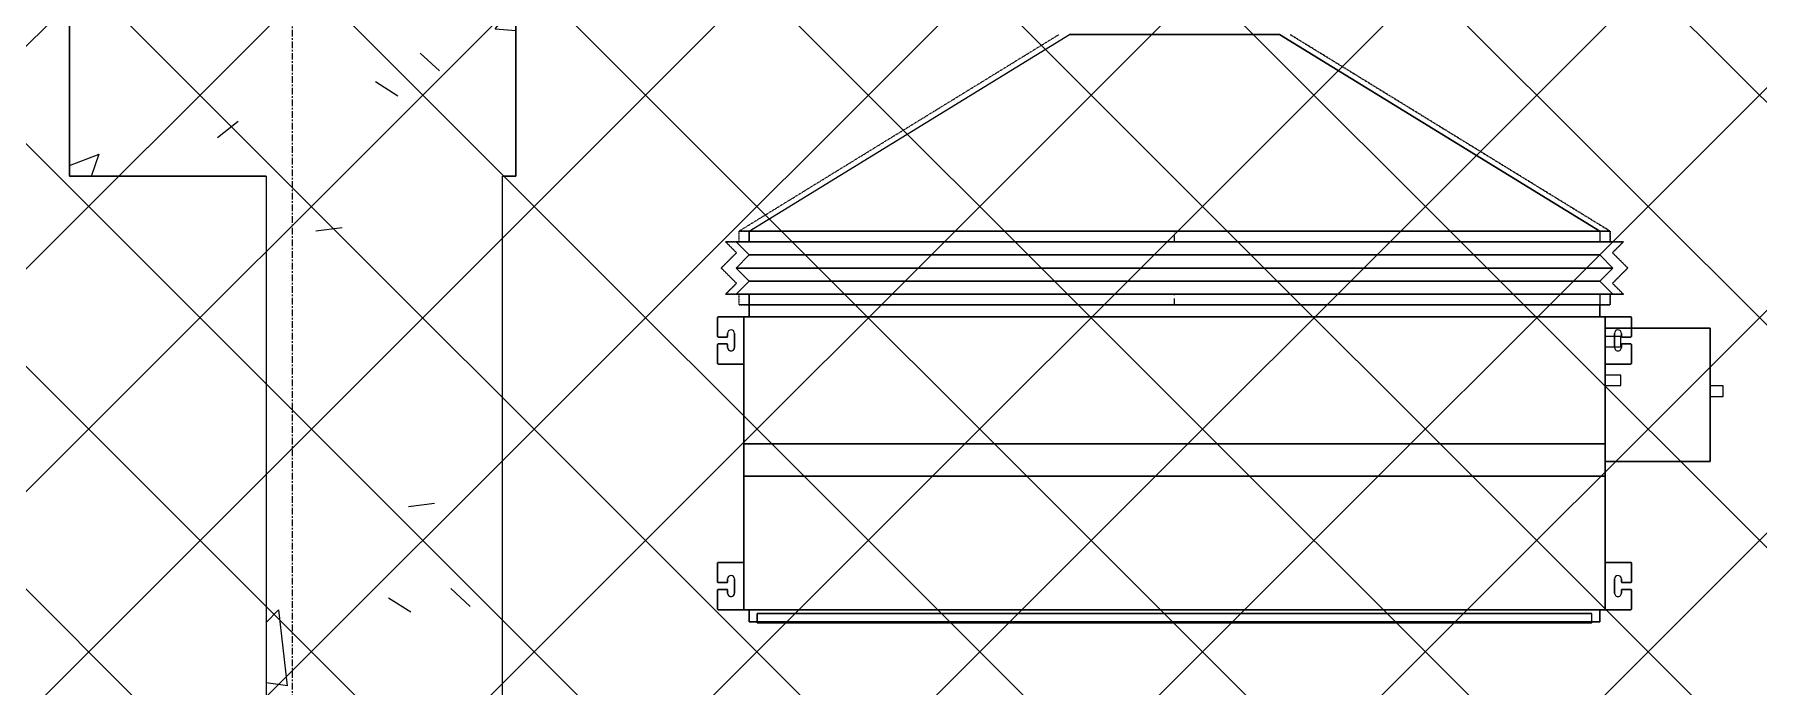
# Model space of a CAD drawing. Header units: inches. Extents: x -83664 to 20107, y -47222 to 19398.
# Drawn here: x -55464 to -52180, y -20162 to -18919 of the extents above; entities that cross this region are included whole.
import ezdxf

# ---------------------------------------------------------------- set-up
doc = ezdxf.new("R2010")
doc.units = ezdxf.units.IN
doc.header["$MEASUREMENT"] = 0
for name, pattern in [('Center', [29.999999, 12, -6, 6, -6]), ('Grid Line', [22.225, 12.7, -3.175, 3.175, -3.175]), ('Hidden 0_50', [1.0584, 0.5292, -0.5292])]:
    doc.linetypes.add(name, pattern=pattern)
for name, color, linetype, lineweight in [('A-DETL-GENF', 7, 'Continuous', 9), ('A-WALL', 7, 'Continuous', 9), ('A-WALL-PATT', 7, 'Continuous', 25), ('M-EQPM', 7, 'Continuous', 18), ('M-HVAC-DUCT-CNTR', 7, 'Center', 9), ('S-GRID', 7, 'Continuous', 9)]:
    doc.layers.add(name, color=color, linetype=linetype, lineweight=lineweight)
doc.layers.add('M-HVAC-DUCT', color=7, linetype='Continuous', lineweight=9, true_color=0xffe97f)
pattern_1 = [(225, (98164, 78636), (1060.66, -1060.66), []), (315, (98164, 78636), (1060.66, 1060.66), [])]
pattern_2 = [(135, (200.4, 302), (35.3553, 35.3553), []), (45, (200.4, 302), (35.3553, -35.3553), [])]
pattern_3 = [(50, (0, 0), (1093.1044, -95.634), [114.3, -1257.3]), (355, (0, 0), (-211.457, 1146.341), [91.44, -1005.84]), (100.451, (91.1, -8), (881.656, 1050.7), [97.14, -1068.54]), (46.184, (0, 304.8), (1626.475, -252.257), [171.45, -1885.95]), (96.636, (135.5, 283.8), (1424.416, 1484.565), [145.71, -1602.81]), (351.184, (0, 304.8), (1424.43, 1484.551), [137.16, -1508.76]), (21, (152.4, 228.6), (909.6863, -613.591), [114.3, -1257.3]), (326, (152.4, 228.6), (370.812, 1105.129), [91.44, -1005.84]), (71.451, (228.2, 177.5), (1280.503, 491.528), [97.14, -1068.54]), (37.5, (0, 0), (18.5313, 507.3303), [50.292, -943.356, 50.292, -970.788, -1009.65]), (37.5, (0, 0), (18.5313, 507.3303), [-2014.728, 50.292, -959.358]), (7.5, (0, 0), (400.9178, 601.0836), [50.292, -531.876, 50.292, -920.496, -384.81]), (7.5, (0, 0), (400.9178, 601.0836), [-1552.956, 50.292, -334.518]), (327.5, (-339.85, 0), (813.5452, -34.3737), [50.292, -330.708, 50.292, -1138.428, -1577.34]), (327.5, (-339.85, 0), (813.5452, -34.3737), [-1569.72, 50.292, -1527.048]), (317.5, (-492.25, 0), (888.7755, 152.56), [50.292, -445.008, 50.292, -739.14, -1120.14]), (317.5, (-492.25, 0), (888.7755, 152.56), [-1284.732, 50.292, -1069.848])]

# ---------------------------------------------------------------- blocks, each defined once
blk = doc.blocks.new('FCU-03-4R-M - FCU-1F-06-04-8294875-FIRST FLOOR AC CONDITIONING LAYOUT - PART A')
at = {"layer": 'M-EQPM', "lineweight": 9, "true_color": 0x787878}
h = blk.add_hatch(dxfattribs=at)
h.set_pattern_fill('FP_26', color=8, style=0, pattern_type=2)
h.set_pattern_definition(pattern_1)
h.paths.add_polyline_path([(-794.9, 304.2), (-794.9, 302), (795.1, 302), (795.1, 304.2)])
at = {"layer": 'M-EQPM', "lineweight": 9, "true_color": 0xffffff}
h = blk.add_hatch(dxfattribs=at)
h.set_pattern_fill('FP_27', style=0, pattern_type=2)
h.set_pattern_definition(pattern_2)
h.paths.add_polyline_path([(-794.9, 304.2), (-794.9, 302), (795.1, 302), (795.1, 304.2)])
at = {"layer": 'M-EQPM'}
for p, q in [((810, 302), (-810, 302)), ((-810, 302), (-810, 279)), ((-810, 279), (-810, 302)), ((-810, 302), (810, 302)), ((795.1, 304.2), (-794.9, 304.2)), ((-794.9, 304.2), (795.1, 304.2)), ((-794.9, 304.2), (-794.9, 302)), ((-794.9, 304.2), (-794.9, 302)), ((795.1, 302), (-794.9, 302)), ((-794.9, 302), (795.1, 302)), ((-794.9, 302), (-794.9, 286.3)), ((-794.9, 302), (-794.9, 286.3)), ((795.1, 302), (-794.9, 302)), ((-794.9, 302), (795.1, 302)), ((795.1, 302), (795.1, 304.2)), ((795.1, 304.2), (795.1, 302)), ((795.1, 286.3), (795.1, 302)), ((795.1, 302), (795.1, 286.3)), ((810, 279), (810, 302)), ((810, 302), (810, 279)), ((-870.1, 241.5), (-870.1, 278)), ((-870.1, 278), (-870.1, 241.5)), ((-869.1, 279), (-820.1, 279)), ((-820.1, 279), (-869.1, 279)), ((-820.1, 279), (-820.1, 189)), ((-820.1, 189), (-820.1, 279)), ((820, 279), (-820, 279)), ((-820, 279), (-820, 24.5)), ((-820, 24.5), (-820, 279)), ((-820, 279), (820, 279)), ((-810, 279), (810, 279)), ((810, 279), (-810, 279)), ((795.1, 286.3), (-794.9, 286.3)), ((-794.9, 286.3), (795.1, 286.3)), ((820, 24.5), (820, 279)), ((820, 279), (820, 24.5)), ((820.1, 189), (820.1, 279)), ((820.1, 279), (869.1, 279)), ((869.1, 279), (820.1, 279)), ((820.1, 279), (820.1, 189)), ((870.1, 278), (870.1, 241.5)), ((870.1, 241.5), (870.1, 278)), ((-852.1, 240.5), (-869.1, 240.5)), ((-869.1, 240.5), (-852.1, 240.5)), ((-851.1, 247.5), (-851.1, 241.5)), ((-851.1, 241.5), (-851.1, 247.5)), ((-838.1, 220.5), (-838.1, 247.5)), ((-838.1, 247.5), (-838.1, 220.5)), ((838.1, 247.5), (838.1, 220.5)), ((838.1, 220.5), (838.1, 247.5)), ((851.1, 241.5), (851.1, 247.5)), ((851.1, 247.5), (851.1, 241.5)), ((869.1, 240.5), (852.1, 240.5)), ((852.1, 240.5), (869.1, 240.5)), ((-870.1, 190), (-870.1, 226.5)), ((-870.1, 226.5), (-870.1, 190)), ((-869.1, 227.5), (-852.1, 227.5)), ((-852.1, 227.5), (-869.1, 227.5)), ((-851.1, 226.5), (-851.1, 220.5)), ((-851.1, 220.5), (-851.1, 226.5)), ((851.1, 220.5), (851.1, 226.5)), ((851.1, 226.5), (851.1, 220.5)), ((852.1, 227.5), (869.1, 227.5)), ((869.1, 227.5), (852.1, 227.5)), ((870.1, 226.5), (870.1, 190)), ((870.1, 190), (870.1, 226.5)), ((-820.1, 189), (-869.1, 189)), ((-869.1, 189), (-820.1, 189)), ((869.1, 189), (820.1, 189)), ((820.1, 189), (869.1, 189)), ((-820, 24.5), (-820, -279)), ((820, 24.5), (-820, 24.5)), ((-820, 24.5), (820, 24.5)), ((-820, -279), (-820, 24.5)), ((-820, 24.5), (820, 24.5)), ((820, 24.5), (-820, 24.5)), ((820, -279), (820, 24.5)), ((820, 24.5), (820, -279)), ((-820, -3.2), (-1020, -3.2)), ((-1020, -3.2), (-1020, -257.2)), ((-1020, -257.2), (-1020, -3.2)), ((-1020, -3.2), (-820, -3.2)), ((-820, -37.2), (-820, -3.2)), ((-820, -3.2), (-820, -37.2)), ((820, -37.2), (-820, -37.2)), ((-820, -37.2), (820, -37.2)), ((820, -279), (820, -37.2)), ((820, -37.2), (820, -279)), ((-1020, -127.2), (-1045, -127.2)), ((-1045, -127.2), (-1045, -147.2)), ((-1045, -127.2), (-1045, -147.2)), ((-1020, -147.2), (-1020, -127.2)), ((-1020, -147.2), (-1020, -127.2)), ((-1045, -147.2), (-1020, -147.2)), ((-820, -147.9), (-850, -147.9)), ((-850, -147.9), (-850, -167.9)), ((-850, -147.9), (-850, -167.9)), ((-820, -167.9), (-820, -147.9)), ((-820, -167.9), (-820, -147.9)), ((-870.1, -226.5), (-870.1, -190)), ((-870.1, -190), (-870.1, -226.5)), ((-869.1, -189), (-820.1, -189)), ((-820.1, -189), (-869.1, -189)), ((-850, -167.9), (-820, -167.9)), ((-820.1, -189), (-820.1, -279)), ((-820.1, -279), (-820.1, -189)), ((820.1, -279), (820.1, -189)), ((820.1, -189), (869.1, -189)), ((869.1, -189), (820.1, -189)), ((820.1, -189), (820.1, -279)), ((870.1, -190), (870.1, -226.5)), ((870.1, -226.5), (870.1, -190)), ((-852.1, -227.5), (-869.1, -227.5)), ((-869.1, -227.5), (-852.1, -227.5)), ((-851.1, -220.5), (-851.1, -226.5)), ((-851.1, -226.5), (-851.1, -220.5)), ((-820, -221.7), (-850, -221.7)), ((-850, -221.7), (-850, -241.7)), ((-850, -221.7), (-850, -241.7)), ((-838.1, -247.5), (-838.1, -220.5)), ((-838.1, -220.5), (-838.1, -247.5)), ((-820, -241.7), (-820, -221.7)), ((-820, -241.7), (-820, -221.7)), ((838.1, -220.5), (838.1, -247.5)), ((838.1, -247.5), (838.1, -220.5)), ((851.1, -226.5), (851.1, -220.5)), ((851.1, -220.5), (851.1, -226.5)), ((869.1, -227.5), (852.1, -227.5)), ((852.1, -227.5), (869.1, -227.5)), ((-1020, -257.2), (-820, -257.2)), ((-820, -257.2), (-1020, -257.2)), ((-870.1, -278), (-870.1, -241.5)), ((-870.1, -241.5), (-870.1, -278)), ((-869.1, -240.5), (-852.1, -240.5)), ((-852.1, -240.5), (-869.1, -240.5)), ((-851.1, -241.5), (-851.1, -247.5)), ((-851.1, -247.5), (-851.1, -241.5)), ((-850, -241.7), (-820, -241.7)), ((-820, -257.2), (-820, -279)), ((-820, -279), (-820, -257.2)), ((851.1, -247.5), (851.1, -241.5)), ((851.1, -241.5), (851.1, -247.5)), ((852.1, -240.5), (869.1, -240.5)), ((869.1, -240.5), (852.1, -240.5)), ((870.1, -241.5), (870.1, -278)), ((870.1, -278), (870.1, -241.5)), ((-820.1, -279), (-869.1, -279)), ((-869.1, -279), (-820.1, -279)), ((-820, -279), (820, -279)), ((820, -279), (-820, -279)), ((-820, -279), (820, -279)), ((820, -279), (-820, -279)), ((810, -279), (-810, -279)), ((-810, -279), (-810, -302)), ((-810, -302), (-810, -279)), ((-810, -279), (810, -279)), ((810, -302), (810, -279)), ((810, -279), (810, -302)), ((869.1, -279), (820.1, -279)), ((820.1, -279), (869.1, -279)), ((-810, -302), (810, -302)), ((810, -302), (-810, -302))]:
    blk.add_line(p, q, dxfattribs=at)
for centre, radius, start, end in [((-869.1, 278), 1, 90, 180), ((-869.1, 278), 1, 90, 180), ((869.1, 278), 1, 0, 90), ((869.1, 278), 1, 0, 90), ((-869.1, 241.5), 1, 180, 270), ((-869.1, 241.5), 1, 180, 270), ((-852.1, 241.5), 1, 270, 0), ((-852.1, 241.5), 1, 270, 0), ((-844.6, 247.5), 6.5, 360, 180), ((-844.6, 247.5), 6.5, 360, 180), ((844.6, 247.5), 6.5, 360, 180), ((844.6, 247.5), 6.5, 0, 180), ((852.1, 241.5), 1, 180, 270), ((852.1, 241.5), 1, 180, 270), ((869.1, 241.5), 1, 270, 0), ((869.1, 241.5), 1, 270, 0), ((-869.1, 226.5), 1, 90, 180), ((-869.1, 226.5), 1, 90, 180), ((-852.1, 226.5), 1, 0, 90), ((-852.1, 226.5), 1, 0, 90), ((-844.6, 220.5), 6.5, 180, 360), ((-844.6, 220.5), 6.5, 180, 360), ((844.6, 220.5), 6.5, 180, 360), ((844.6, 220.5), 6.5, 180, 360), ((852.1, 226.5), 1, 90, 180), ((852.1, 226.5), 1, 90, 180), ((869.1, 226.5), 1, 0, 90), ((869.1, 226.5), 1, 0, 90), ((-869.1, 190), 1, 180, 270), ((-869.1, 190), 1, 180, 270), ((869.1, 190), 1, 270, 0), ((869.1, 190), 1, 270, 0), ((-869.1, -190), 1, 90, 180), ((-869.1, -190), 1, 90, 180), ((869.1, -190), 1, 0, 90), ((869.1, -190), 1, 0, 90), ((-869.1, -226.5), 1, 180, 270), ((-869.1, -226.5), 1, 180, 270), ((-852.1, -226.5), 1, 270, 0), ((-852.1, -226.5), 1, 270, 0), ((-844.6, -220.5), 6.5, 360, 180), ((-844.6, -220.5), 6.5, 360, 180), ((844.6, -220.5), 6.5, 360, 180), ((844.6, -220.5), 6.5, 0, 180), ((852.1, -226.5), 1, 180, 270), ((852.1, -226.5), 1, 180, 270), ((869.1, -226.5), 1, 270, 0), ((869.1, -226.5), 1, 270, 0), ((-869.1, -241.5), 1, 90, 180), ((-869.1, -241.5), 1, 90, 180), ((-852.1, -241.5), 1, 0, 90), ((-852.1, -241.5), 1, 0, 90), ((-844.6, -247.5), 6.5, 180, 360), ((-844.6, -247.5), 6.5, 180, 360), ((844.6, -247.5), 6.5, 180, 360), ((844.6, -247.5), 6.5, 180, 360), ((852.1, -241.5), 1, 90, 180), ((852.1, -241.5), 1, 90, 180), ((869.1, -241.5), 1, 0, 90), ((869.1, -241.5), 1, 0, 90), ((-869.1, -278), 1, 180, 270), ((-869.1, -278), 1, 180, 270), ((869.1, -278), 1, 270, 0), ((869.1, -278), 1, 270, 0)]:
    blk.add_arc(centre, radius, start, end, dxfattribs=at)
blk = doc.blocks.new('REMC_M_FLEX CONNECTION_Type 2 - V_SAD-8294877-FIRST FLOOR AC CONDITIONING LAYOUT - PART A')
at = {"layer": 'M-HVAC-DUCT', "color": 30, "true_color": 0xff7f00}
for p, q in [((97354.1, 79033), (97329.1, 79058)), ((97329.1, 79058), (97354.1, 79033)), ((97329.1, 79058), (98999.1, 79058)), ((98999.1, 79058), (97329.1, 79058)), ((98974.1, 79033), (98999.1, 79058)), ((98974.1, 79033), (98999.1, 79058)), ((97329.1, 79008), (97354.1, 79033)), ((97354.1, 79033), (97329.1, 79008)), ((97329.1, 79008), (98999.1, 79008)), ((98999.1, 79008), (97329.1, 79008)), ((98999.1, 79008), (97329.1, 79008)), ((97354.1, 78983), (97329.1, 79008)), ((97329.1, 79008), (98999.1, 79008)), ((97329.1, 79008), (97354.1, 78983)), ((98974.1, 79033), (97354.1, 79033)), ((97354.1, 79033), (98974.1, 79033)), ((98974.1, 79033), (97354.1, 79033)), ((97354.1, 79033), (98974.1, 79033)), ((98974.1, 79033), (98999.1, 79008)), ((98974.1, 79033), (98999.1, 79008)), ((98999.1, 79008), (98974.1, 78983)), ((98999.1, 79008), (98974.1, 78983)), ((97329.1, 78958), (97354.1, 78983)), ((97354.1, 78983), (97329.1, 78958)), ((98974.1, 78983), (97354.1, 78983)), ((97354.1, 78983), (98974.1, 78983)), ((97354.1, 78983), (98974.1, 78983)), ((98974.1, 78983), (97354.1, 78983)), ((98974.1, 78983), (98999.1, 78958)), ((98974.1, 78983), (98999.1, 78958)), ((97329.1, 78958), (98999.1, 78958)), ((98999.1, 78958), (97329.1, 78958))]:
    blk.add_line(p, q, dxfattribs=at)
blk = doc.blocks.new('M_Rec Transition - Length - Standard-9147220-FIRST FLOOR AC CONDITIONING LAYOUT - PART A')
at = {"layer": 'M-HVAC-DUCT', "color": 30, "true_color": 0xff7f00}
for p, q in [((0, 810), (0, -810)), ((0, 810), (375, 200)), ((0, 810), (375, 200)), ((0, -810), (0, 810)), ((375, -200), (375, 200)), ((375, 200), (375, -200)), ((0, -810), (375, -200)), ((375, -200), (0, -810))]:
    blk.add_line(p, q, dxfattribs=at)
blk = doc.blocks.new('TEMW-SMBZ-HO-BM-HVAC-00002_rvt-1-FIRST FLOOR AC CONDITIONING LAYOUT - PART A')
at = {"layer": 'M-HVAC-DUCT', "color": 30, "linetype": 'Hidden 0_50', "true_color": 0xff7f00}
for p, q in [((97334.1, 79078), (97944.1, 79453)), ((97334.1, 79078), (97944.1, 79453)), ((98994.1, 79078), (98384.1, 79453)), ((98384.1, 79453), (98994.1, 79078)), ((98994.1, 79078), (97334.1, 79078)), ((97334.1, 79078), (98994.1, 79078)), ((97334.1, 79078), (97334.1, 79058)), ((97334.1, 79078), (97334.1, 79058)), ((97334.1, 79078), (98994.1, 79078)), ((98994.1, 79078), (97334.1, 79078)), ((98994.1, 79058), (98994.1, 79078)), ((98994.1, 79078), (98994.1, 79058)), ((97300.8, 79008), (97329.9, 79037.1)), ((97329.9, 79037.1), (97300.8, 79008)), ((97309.1, 79058), (99019.1, 79058)), ((97329.9, 79037.1), (97309.1, 79058)), ((97309.1, 79058), (97329.9, 79037.1)), ((99019.1, 79058), (97309.1, 79058)), ((98994.1, 79058), (97334.1, 79058)), ((97334.1, 79058), (98994.1, 79058)), ((99019.1, 79058), (98998.2, 79037.1)), ((98998.2, 79037.1), (99019.1, 79058)), ((98998.2, 79037.1), (99027.3, 79008)), ((99027.3, 79008), (98998.2, 79037.1)), ((97329.9, 78978.9), (97300.8, 79008)), ((97300.8, 79008), (97329.9, 78978.9)), ((99027.3, 79008), (98998.2, 78978.9)), ((98998.2, 78978.9), (99027.3, 79008)), ((97309.1, 78958), (97329.9, 78978.9)), ((97329.9, 78978.9), (97309.1, 78958)), ((98998.2, 78978.9), (99019.1, 78958)), ((99019.1, 78958), (98998.2, 78978.9)), ((99019.1, 78958), (97309.1, 78958)), ((97309.1, 78958), (99019.1, 78958)), ((98994.1, 78958), (97334.1, 78958)), ((97334.1, 78958), (98994.1, 78958)), ((97334.1, 78958), (97334.1, 78938)), ((97334.1, 78958), (97334.1, 78938)), ((98994.1, 78938), (97334.1, 78938)), ((97334.1, 78938), (98994.1, 78938)), ((98994.1, 78938), (98994.1, 78958)), ((98994.1, 78958), (98994.1, 78938))]:
    blk.add_line(p, q, dxfattribs=at)
at = {"layer": 'M-HVAC-DUCT', "color": 30, "true_color": 0xff7f00}
for p, q in [((97354.1, 79078), (98974.1, 79078)), ((98974.1, 79078), (97354.1, 79078)), ((97354.1, 79058), (97354.1, 79078)), ((97354.1, 79078), (97354.1, 79058)), ((98974.1, 79078), (98974.1, 79058)), ((98974.1, 79078), (98974.1, 79058)), ((97354.1, 79058), (98974.1, 79058)), ((98974.1, 79058), (97354.1, 79058)), ((97354.1, 78958), (98974.1, 78958)), ((98974.1, 78958), (97354.1, 78958)), ((97354.1, 78938), (97354.1, 78958)), ((97354.1, 78958), (97354.1, 78938)), ((97354.1, 78938), (98974.1, 78938)), ((98974.1, 78938), (97354.1, 78938)), ((98974.1, 78958), (98974.1, 78938)), ((98974.1, 78958), (98974.1, 78938))]:
    blk.add_line(p, q, dxfattribs=at)
at = {"layer": 'M-HVAC-DUCT-CNTR', "color": 30, "true_color": 0xff7f00}
for p, q in [((98164.1, 79058), (98164.1, 79078)), ((98164.1, 78938), (98164.1, 78958))]:
    blk.add_line(p, q, dxfattribs=at)
at = {"layer": 'M-EQPM', "color": 6, "linetype": 'Hidden 0_50', "lineweight": 9, "true_color": 0xff00ff, "rotation": 180}
blk.add_blockref('FCU-03-4R-M - FCU-1F-06-04-8294875-FIRST FLOOR AC CONDITIONING LAYOUT - PART A', (98164.1, 78636), dxfattribs=at)
at = {"layer": 'M-HVAC-DUCT', "color": 6, "linetype": 'Hidden 0_50', "lineweight": 9, "true_color": 0xff00ff, "rotation": 90}
blk.add_blockref('M_Rec Transition - Length - Standard-9147220-FIRST FLOOR AC CONDITIONING LAYOUT - PART A', (98164.1, 79078), dxfattribs=at)
at = {"layer": 'M-HVAC-DUCT', "color": 6, "linetype": 'Hidden 0_50', "lineweight": 9, "true_color": 0xff00ff}
blk.add_blockref('REMC_M_FLEX CONNECTION_Type 2 - V_SAD-8294877-FIRST FLOOR AC CONDITIONING LAYOUT - PART A', (0, 0), dxfattribs=at)
blk = doc.blocks.new('FCU-03-4R-M - FCU-1F-06-04-V261-FIRST FLOOR AC CONDITIONING LAYOUT - PART A')
at = {"layer": 'M-EQPM', "lineweight": 9, "true_color": 0x787878}
h = blk.add_hatch(dxfattribs=at)
h.set_pattern_fill('FP_26', color=8, style=0, pattern_type=2)
h.set_pattern_definition(pattern_1)
h.paths.add_polyline_path([(-794.9, 304.2), (-794.9, 302), (795.1, 302), (795.1, 304.2)])
at = {"layer": 'M-EQPM', "lineweight": 9, "true_color": 0xffffff}
h = blk.add_hatch(dxfattribs=at)
h.set_pattern_fill('FP_27', style=0, pattern_type=2)
h.set_pattern_definition(pattern_2)
h.paths.add_polyline_path([(-794.9, 304.2), (-794.9, 302), (795.1, 302), (795.1, 304.2)])
at = {"layer": 'M-EQPM'}
for p, q in [((810, 302), (-810, 302)), ((-810, 302), (-810, 279)), ((-810, 279), (-810, 302)), ((-810, 302), (810, 302)), ((795.1, 304.2), (-794.9, 304.2)), ((-794.9, 304.2), (795.1, 304.2)), ((-794.9, 304.2), (-794.9, 302)), ((-794.9, 304.2), (-794.9, 302)), ((795.1, 302), (-794.9, 302)), ((-794.9, 302), (795.1, 302)), ((-794.9, 302), (-794.9, 286.3)), ((-794.9, 302), (-794.9, 286.3)), ((795.1, 302), (-794.9, 302)), ((-794.9, 302), (795.1, 302)), ((795.1, 302), (795.1, 304.2)), ((795.1, 304.2), (795.1, 302)), ((795.1, 286.3), (795.1, 302)), ((795.1, 302), (795.1, 286.3)), ((810, 279), (810, 302)), ((810, 302), (810, 279)), ((-870.1, 241.5), (-870.1, 278)), ((-870.1, 278), (-870.1, 241.5)), ((-869.1, 279), (-820.1, 279)), ((-820.1, 279), (-869.1, 279)), ((-820.1, 279), (-820.1, 189)), ((-820.1, 189), (-820.1, 279)), ((820, 279), (-820, 279)), ((-820, 279), (-820, 24.5)), ((-820, 24.5), (-820, 279)), ((-820, 279), (820, 279)), ((-810, 279), (810, 279)), ((810, 279), (-810, 279)), ((795.1, 286.3), (-794.9, 286.3)), ((-794.9, 286.3), (795.1, 286.3)), ((820, 24.5), (820, 279)), ((820, 279), (820, 24.5)), ((820.1, 189), (820.1, 279)), ((820.1, 279), (869.1, 279)), ((869.1, 279), (820.1, 279)), ((820.1, 279), (820.1, 189)), ((870.1, 278), (870.1, 241.5)), ((870.1, 241.5), (870.1, 278)), ((-852.1, 240.5), (-869.1, 240.5)), ((-869.1, 240.5), (-852.1, 240.5)), ((-851.1, 247.5), (-851.1, 241.5)), ((-851.1, 241.5), (-851.1, 247.5)), ((-838.1, 220.5), (-838.1, 247.5)), ((-838.1, 247.5), (-838.1, 220.5)), ((838.1, 247.5), (838.1, 220.5)), ((838.1, 220.5), (838.1, 247.5)), ((851.1, 241.5), (851.1, 247.5)), ((851.1, 247.5), (851.1, 241.5)), ((869.1, 240.5), (852.1, 240.5)), ((852.1, 240.5), (869.1, 240.5)), ((-870.1, 190), (-870.1, 226.5)), ((-870.1, 226.5), (-870.1, 190)), ((-869.1, 227.5), (-852.1, 227.5)), ((-852.1, 227.5), (-869.1, 227.5)), ((-851.1, 226.5), (-851.1, 220.5)), ((-851.1, 220.5), (-851.1, 226.5)), ((851.1, 220.5), (851.1, 226.5)), ((851.1, 226.5), (851.1, 220.5)), ((852.1, 227.5), (869.1, 227.5)), ((869.1, 227.5), (852.1, 227.5)), ((870.1, 226.5), (870.1, 190)), ((870.1, 190), (870.1, 226.5)), ((-820.1, 189), (-869.1, 189)), ((-869.1, 189), (-820.1, 189)), ((869.1, 189), (820.1, 189)), ((820.1, 189), (869.1, 189)), ((-820, 24.5), (-820, -279)), ((820, 24.5), (-820, 24.5)), ((-820, 24.5), (820, 24.5)), ((-820, -279), (-820, 24.5)), ((-820, 24.5), (820, 24.5)), ((820, 24.5), (-820, 24.5)), ((820, -279), (820, 24.5)), ((820, 24.5), (820, -279)), ((-820, -3.2), (-1020, -3.2)), ((-1020, -3.2), (-1020, -257.2)), ((-1020, -257.2), (-1020, -3.2)), ((-1020, -3.2), (-820, -3.2)), ((-820, -37.2), (-820, -3.2)), ((-820, -3.2), (-820, -37.2)), ((820, -37.2), (-820, -37.2)), ((-820, -37.2), (820, -37.2)), ((820, -279), (820, -37.2)), ((820, -37.2), (820, -279)), ((-1020, -127.2), (-1045, -127.2)), ((-1045, -127.2), (-1045, -147.2)), ((-1045, -127.2), (-1045, -147.2)), ((-1020, -147.2), (-1020, -127.2)), ((-1020, -147.2), (-1020, -127.2)), ((-1045, -147.2), (-1020, -147.2)), ((-820, -147.9), (-850, -147.9)), ((-850, -147.9), (-850, -167.9)), ((-850, -147.9), (-850, -167.9)), ((-820, -167.9), (-820, -147.9)), ((-820, -167.9), (-820, -147.9)), ((-870.1, -226.5), (-870.1, -190)), ((-870.1, -190), (-870.1, -226.5)), ((-869.1, -189), (-820.1, -189)), ((-820.1, -189), (-869.1, -189)), ((-850, -167.9), (-820, -167.9)), ((-820.1, -189), (-820.1, -279)), ((-820.1, -279), (-820.1, -189)), ((820.1, -279), (820.1, -189)), ((820.1, -189), (869.1, -189)), ((869.1, -189), (820.1, -189)), ((820.1, -189), (820.1, -279)), ((870.1, -190), (870.1, -226.5)), ((870.1, -226.5), (870.1, -190)), ((-852.1, -227.5), (-869.1, -227.5)), ((-869.1, -227.5), (-852.1, -227.5)), ((-851.1, -220.5), (-851.1, -226.5)), ((-851.1, -226.5), (-851.1, -220.5)), ((-820, -221.7), (-850, -221.7)), ((-850, -221.7), (-850, -241.7)), ((-850, -221.7), (-850, -241.7)), ((-838.1, -247.5), (-838.1, -220.5)), ((-838.1, -220.5), (-838.1, -247.5)), ((-820, -241.7), (-820, -221.7)), ((-820, -241.7), (-820, -221.7)), ((838.1, -220.5), (838.1, -247.5)), ((838.1, -247.5), (838.1, -220.5)), ((851.1, -226.5), (851.1, -220.5)), ((851.1, -220.5), (851.1, -226.5)), ((869.1, -227.5), (852.1, -227.5)), ((852.1, -227.5), (869.1, -227.5)), ((-1020, -257.2), (-820, -257.2)), ((-820, -257.2), (-1020, -257.2)), ((-870.1, -278), (-870.1, -241.5)), ((-870.1, -241.5), (-870.1, -278)), ((-869.1, -240.5), (-852.1, -240.5)), ((-852.1, -240.5), (-869.1, -240.5)), ((-851.1, -241.5), (-851.1, -247.5)), ((-851.1, -247.5), (-851.1, -241.5)), ((-850, -241.7), (-820, -241.7)), ((-820, -257.2), (-820, -279)), ((-820, -279), (-820, -257.2)), ((851.1, -247.5), (851.1, -241.5)), ((851.1, -241.5), (851.1, -247.5)), ((852.1, -240.5), (869.1, -240.5)), ((869.1, -240.5), (852.1, -240.5)), ((870.1, -241.5), (870.1, -278)), ((870.1, -278), (870.1, -241.5)), ((-820.1, -279), (-869.1, -279)), ((-869.1, -279), (-820.1, -279)), ((-820, -279), (820, -279)), ((820, -279), (-820, -279)), ((-820, -279), (820, -279)), ((820, -279), (-820, -279)), ((810, -279), (-810, -279)), ((-810, -279), (-810, -302)), ((-810, -302), (-810, -279)), ((-810, -279), (810, -279)), ((810, -302), (810, -279)), ((810, -279), (810, -302)), ((869.1, -279), (820.1, -279)), ((820.1, -279), (869.1, -279)), ((-810, -302), (810, -302)), ((810, -302), (-810, -302))]:
    blk.add_line(p, q, dxfattribs=at)
for centre, radius, start, end in [((-869.1, 278), 1, 90, 180), ((-869.1, 278), 1, 90, 180), ((869.1, 278), 1, 0, 90), ((869.1, 278), 1, 0, 90), ((-869.1, 241.5), 1, 180, 270), ((-869.1, 241.5), 1, 180, 270), ((-852.1, 241.5), 1, 270, 0), ((-852.1, 241.5), 1, 270, 0), ((-844.6, 247.5), 6.5, 360, 180), ((-844.6, 247.5), 6.5, 360, 180), ((844.6, 247.5), 6.5, 360, 180), ((844.6, 247.5), 6.5, 0, 180), ((852.1, 241.5), 1, 180, 270), ((852.1, 241.5), 1, 180, 270), ((869.1, 241.5), 1, 270, 0), ((869.1, 241.5), 1, 270, 0), ((-869.1, 226.5), 1, 90, 180), ((-869.1, 226.5), 1, 90, 180), ((-852.1, 226.5), 1, 0, 90), ((-852.1, 226.5), 1, 0, 90), ((-844.6, 220.5), 6.5, 180, 360), ((-844.6, 220.5), 6.5, 180, 360), ((844.6, 220.5), 6.5, 180, 360), ((844.6, 220.5), 6.5, 180, 360), ((852.1, 226.5), 1, 90, 180), ((852.1, 226.5), 1, 90, 180), ((869.1, 226.5), 1, 0, 90), ((869.1, 226.5), 1, 0, 90), ((-869.1, 190), 1, 180, 270), ((-869.1, 190), 1, 180, 270), ((869.1, 190), 1, 270, 0), ((869.1, 190), 1, 270, 0), ((-869.1, -190), 1, 90, 180), ((-869.1, -190), 1, 90, 180), ((869.1, -190), 1, 0, 90), ((869.1, -190), 1, 0, 90), ((-869.1, -226.5), 1, 180, 270), ((-869.1, -226.5), 1, 180, 270), ((-852.1, -226.5), 1, 270, 0), ((-852.1, -226.5), 1, 270, 0), ((-844.6, -220.5), 6.5, 360, 180), ((-844.6, -220.5), 6.5, 360, 180), ((844.6, -220.5), 6.5, 360, 180), ((844.6, -220.5), 6.5, 0, 180), ((852.1, -226.5), 1, 180, 270), ((852.1, -226.5), 1, 180, 270), ((869.1, -226.5), 1, 270, 0), ((869.1, -226.5), 1, 270, 0), ((-869.1, -241.5), 1, 90, 180), ((-869.1, -241.5), 1, 90, 180), ((-852.1, -241.5), 1, 0, 90), ((-852.1, -241.5), 1, 0, 90), ((-844.6, -247.5), 6.5, 180, 360), ((-844.6, -247.5), 6.5, 180, 360), ((844.6, -247.5), 6.5, 180, 360), ((844.6, -247.5), 6.5, 180, 360), ((852.1, -241.5), 1, 90, 180), ((852.1, -241.5), 1, 90, 180), ((869.1, -241.5), 1, 0, 90), ((869.1, -241.5), 1, 0, 90), ((-869.1, -278), 1, 180, 270), ((-869.1, -278), 1, 180, 270), ((869.1, -278), 1, 270, 0), ((869.1, -278), 1, 270, 0)]:
    blk.add_arc(centre, radius, start, end, dxfattribs=at)
blk = doc.blocks.new('TEMW-SMBZ-HO-BM-HVAC-00002_rvt-2-FIRST FLOOR AC CONDITIONING LAYOUT - PART A')
at = {"layer": 'M-HVAC-DUCT', "color": 30, "linetype": 'Hidden 0_50', "true_color": 0xff7f00}
for p, q in [((97334.1, 79078), (97944.1, 79453)), ((97334.1, 79078), (97944.1, 79453)), ((98994.1, 79078), (98384.1, 79453)), ((98384.1, 79453), (98994.1, 79078)), ((98994.1, 79078), (97334.1, 79078)), ((97334.1, 79078), (98994.1, 79078)), ((97334.1, 79078), (97334.1, 79058)), ((97334.1, 79078), (97334.1, 79058)), ((97334.1, 79078), (98994.1, 79078)), ((98994.1, 79078), (97334.1, 79078)), ((98994.1, 79058), (98994.1, 79078)), ((98994.1, 79078), (98994.1, 79058)), ((97300.8, 79008), (97329.9, 79037.1)), ((97329.9, 79037.1), (97300.8, 79008)), ((97309.1, 79058), (99019.1, 79058)), ((97329.9, 79037.1), (97309.1, 79058)), ((97309.1, 79058), (97329.9, 79037.1)), ((99019.1, 79058), (97309.1, 79058)), ((98994.1, 79058), (97334.1, 79058)), ((97334.1, 79058), (98994.1, 79058)), ((99019.1, 79058), (98998.2, 79037.1)), ((98998.2, 79037.1), (99019.1, 79058)), ((98998.2, 79037.1), (99027.3, 79008)), ((99027.3, 79008), (98998.2, 79037.1)), ((97329.9, 78978.9), (97300.8, 79008)), ((97300.8, 79008), (97329.9, 78978.9)), ((99027.3, 79008), (98998.2, 78978.9)), ((98998.2, 78978.9), (99027.3, 79008)), ((97309.1, 78958), (97329.9, 78978.9)), ((97329.9, 78978.9), (97309.1, 78958)), ((98998.2, 78978.9), (99019.1, 78958)), ((99019.1, 78958), (98998.2, 78978.9)), ((99019.1, 78958), (97309.1, 78958)), ((97309.1, 78958), (99019.1, 78958)), ((98994.1, 78958), (97334.1, 78958)), ((97334.1, 78958), (98994.1, 78958)), ((97334.1, 78958), (97334.1, 78938)), ((97334.1, 78958), (97334.1, 78938)), ((98994.1, 78938), (97334.1, 78938)), ((97334.1, 78938), (98994.1, 78938)), ((98994.1, 78938), (98994.1, 78958)), ((98994.1, 78958), (98994.1, 78938))]:
    blk.add_line(p, q, dxfattribs=at)
at = {"layer": 'M-HVAC-DUCT', "color": 30, "true_color": 0xff7f00}
for p, q in [((97354.1, 79078), (98974.1, 79078)), ((98974.1, 79078), (97354.1, 79078)), ((97354.1, 79058), (97354.1, 79078)), ((97354.1, 79078), (97354.1, 79058)), ((98974.1, 79078), (98974.1, 79058)), ((98974.1, 79078), (98974.1, 79058)), ((97354.1, 79058), (98974.1, 79058)), ((98974.1, 79058), (97354.1, 79058)), ((97354.1, 78958), (98974.1, 78958)), ((98974.1, 78958), (97354.1, 78958)), ((97354.1, 78938), (97354.1, 78958)), ((97354.1, 78958), (97354.1, 78938)), ((97354.1, 78938), (98974.1, 78938)), ((98974.1, 78938), (97354.1, 78938)), ((98974.1, 78958), (98974.1, 78938)), ((98974.1, 78958), (98974.1, 78938))]:
    blk.add_line(p, q, dxfattribs=at)
at = {"layer": 'M-HVAC-DUCT-CNTR', "color": 30, "true_color": 0xff7f00}
for p, q in [((98164.1, 79058), (98164.1, 79078)), ((98164.1, 78938), (98164.1, 78958))]:
    blk.add_line(p, q, dxfattribs=at)
at = {"layer": 'M-EQPM', "color": 6, "linetype": 'Hidden 0_50', "lineweight": 9, "true_color": 0xff00ff, "rotation": 180}
blk.add_blockref('FCU-03-4R-M - FCU-1F-06-04-V261-FIRST FLOOR AC CONDITIONING LAYOUT - PART A', (98164.1, 78636), dxfattribs=at)
at = {"layer": 'M-HVAC-DUCT', "color": 6, "linetype": 'Hidden 0_50', "lineweight": 9, "true_color": 0xff00ff, "rotation": 90}
blk.add_blockref('M_Rec Transition - Length - Standard-9147220-FIRST FLOOR AC CONDITIONING LAYOUT - PART A', (98164.1, 79078), dxfattribs=at)
at = {"layer": 'M-HVAC-DUCT', "color": 6, "linetype": 'Hidden 0_50', "lineweight": 9, "true_color": 0xff00ff}
blk.add_blockref('REMC_M_FLEX CONNECTION_Type 2 - V_SAD-8294877-FIRST FLOOR AC CONDITIONING LAYOUT - PART A', (0, 0), dxfattribs=at)
blk = doc.blocks.new('SMBZ_Hospital Arch Model_2026_01_29_rvt-1-FIRST FLOOR AC CONDITIONING LAYOUT - PART A')
at = {"layer": 'A-WALL-PATT', "lineweight": 9, "true_color": 0xbbbbbb}
h = blk.add_hatch(dxfattribs=at)
h.set_pattern_fill('FP_14', color=9, style=0, pattern_type=2)
h.set_pattern_definition(pattern_3)
h.paths.add_polyline_path([(96884.4, 79182.7), (96909.4, 79182.7), (96909.4, 80032.7), (96059.4, 80032.7), (96059.4, 79182.7), (96434.4, 79182.7), (96434.4, 79207.7), (96884.4, 79207.7)])
h = blk.add_hatch(dxfattribs=at)
h.set_pattern_fill('FP_14', color=9, style=0, pattern_type=2)
h.set_pattern_definition(pattern_3)
h.paths.add_polyline_path([(96884.4, 74157.7), (96884.4, 79207.7), (96434.4, 79207.7), (96434.4, 74157.7)])
at = {"layer": 'A-WALL', "color": 9, "lineweight": 25, "true_color": 0xbbbbbb}
for p, q in [((96059.4, 80032.7), (96059.4, 79182.7)), ((96909.4, 79182.7), (96909.4, 80032.7)), ((96059.4, 79182.7), (96434.4, 79182.7)), ((96434.4, 79182.7), (96434.4, 74157.7)), ((96884.4, 79182.7), (96909.4, 79182.7)), ((96884.4, 74157.7), (96884.4, 79182.7))]:
    blk.add_line(p, q, dxfattribs=at)
at = {"layer": 'A-WALL', "color": 9, "true_color": 0xbbbbbb}
for p, q in [((96059.4, 79182.7), (96059.4, 80032.7)), ((96909.4, 80032.7), (96909.4, 79182.7)), ((96434.4, 79182.7), (96059.4, 79182.7)), ((96434.4, 79182.7), (96434.4, 74157.7)), ((96909.4, 79182.7), (96884.4, 79182.7)), ((96884.4, 74157.7), (96884.4, 79182.7))]:
    blk.add_line(p, q, dxfattribs=at)

msp = doc.modelspace()

# ---------------------------------------------------------------- hatches: boundary and pattern name
at = {"layer": 'A-DETL-GENF', "true_color": 0xff0000}
h = msp.add_hatch(dxfattribs=at)
h.set_pattern_fill('FP_59', color=1, style=0, pattern_type=2)
h.set_pattern_definition([(45, (-151456.65, -98372.2), (-212.13203, 212.13203), []), (135, (-151456.65, -98372.2), (-212.13203, -212.13203), [])])
h.paths.add_polyline_path([(-62993, -37189.5), (-27297.3, -37189.5), (-27297.3, -98.4), (-62993, -98.4), (-62993, -33333)])

# ---------------------------------------------------------------- linework, layer by layer
at = {"layer": 'S-GRID', "color": 254, "linetype": 'Grid Line', "true_color": 0xdcdcdc}
msp.add_line((-54972.3, -44103.7), (-54972.3, 15149.1), dxfattribs=at)

# ---------------------------------------------------------------- block references
at = {"lineweight": 5}
for name in ['SMBZ_Hospital Arch Model_2026_01_29_rvt-1-FIRST FLOOR AC CONDITIONING LAYOUT - PART A', 'TEMW-SMBZ-HO-BM-HVAC-00002_rvt-1-FIRST FLOOR AC CONDITIONING LAYOUT - PART A', 'TEMW-SMBZ-HO-BM-HVAC-00002_rvt-2-FIRST FLOOR AC CONDITIONING LAYOUT - PART A']:
    msp.add_blockref(name, (-151456.7, -98372.2), dxfattribs=at)

doc.saveas('drawing.dxf')
